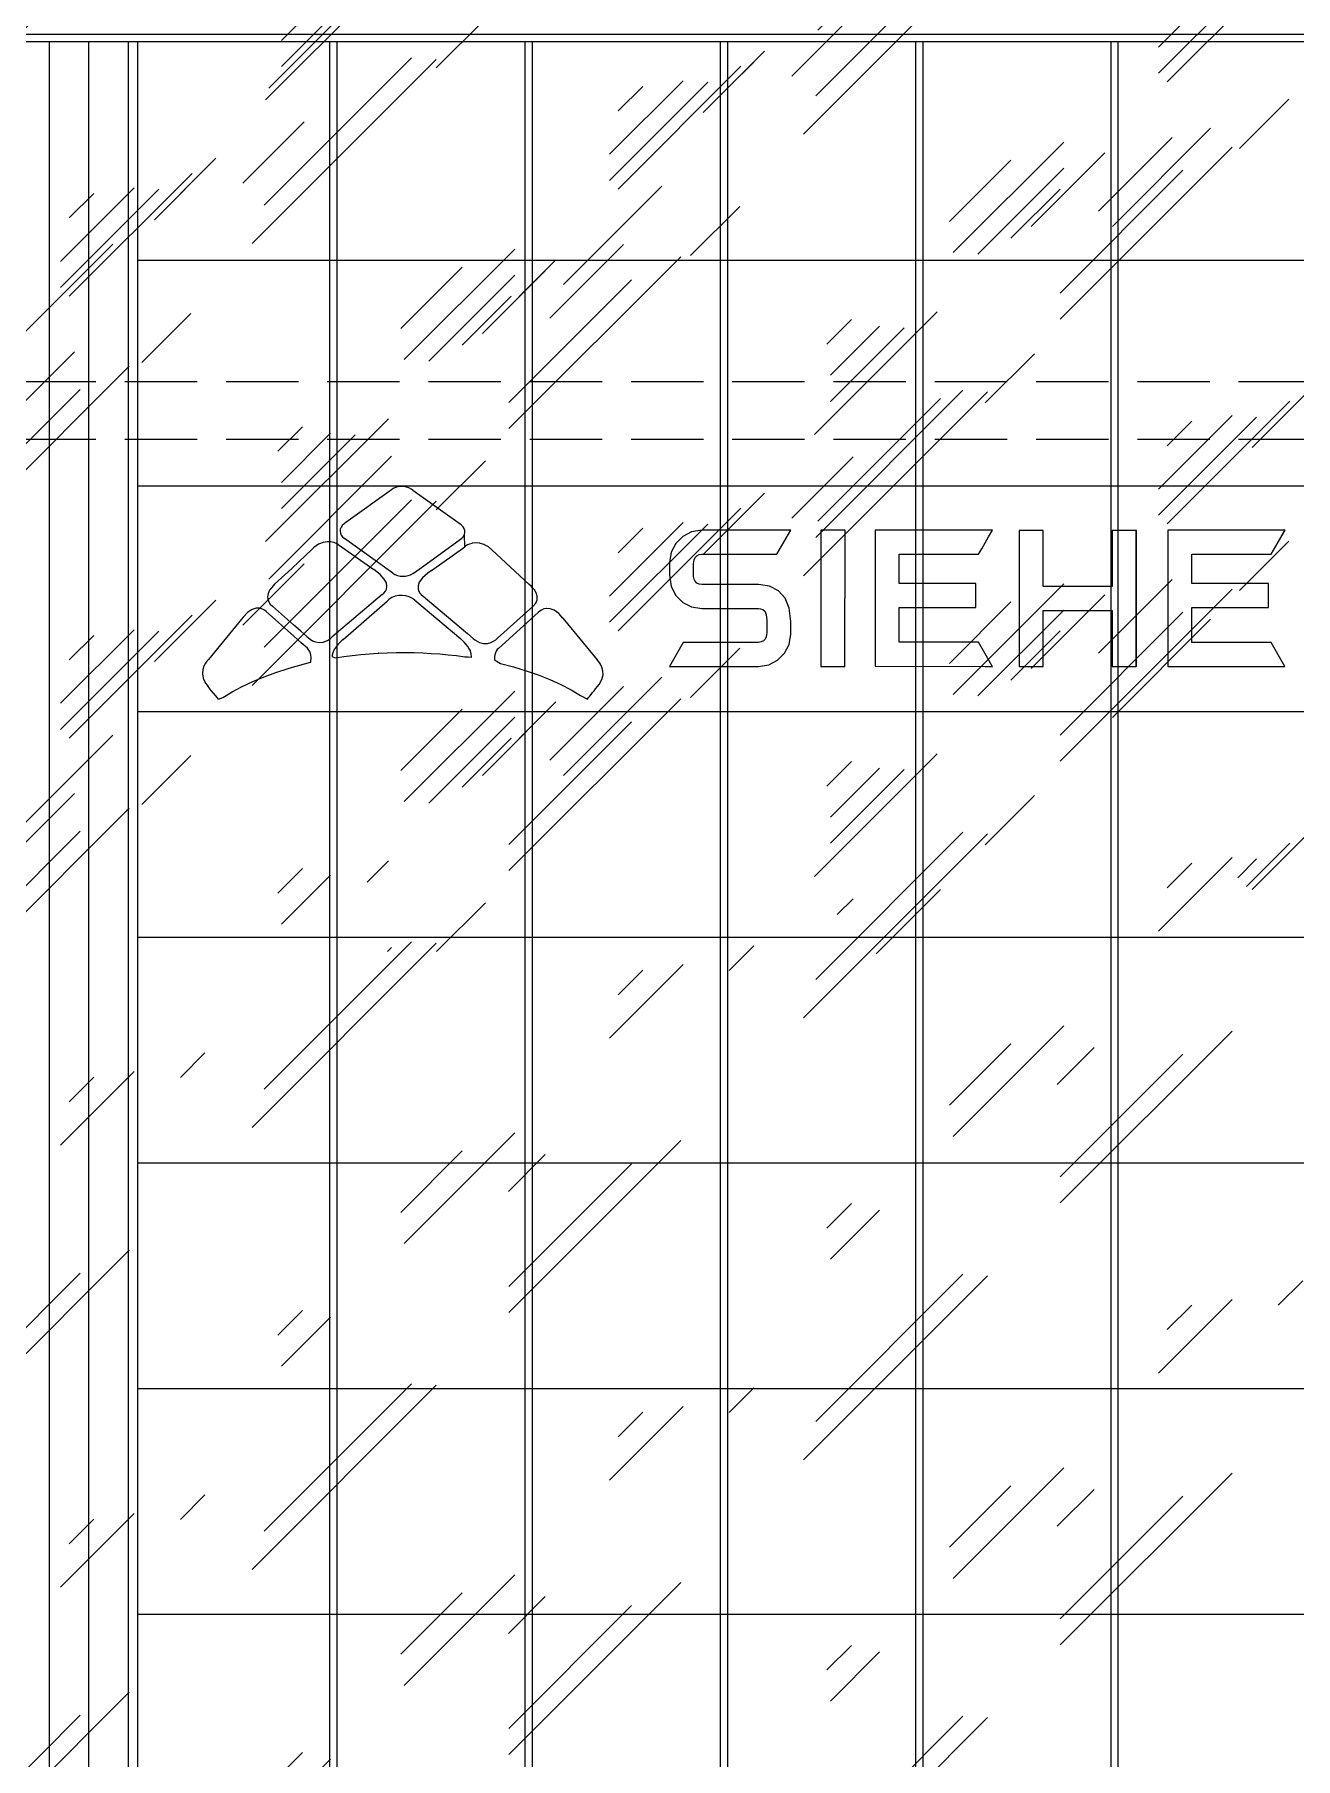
# Model space of a CAD drawing. Extents: x -4210259 to 293730, y -7499 to 868879.
# Drawn here: x -1352180 to -1343463, y 523021 to 534937 of the extents above; entities that cross this region are included whole.
import ezdxf

# ---------------------------------------------------------------- set-up
doc = ezdxf.new("R2010")
doc.units = 0
doc.header["$LTSCALE"] = 1000
doc.header["$MEASUREMENT"] = 0
doc.linetypes.add('__DASH', pattern=[0.35, 0.25, -0.1])
doc.linetypes.add('DOTE', pattern=[2.4200000000000004, 2, -0.2, 0.02, -0.2])
for name, color, linetype in [('A-AXIS-DOTE', 14, 'DOTE'), ('A-HATCH-2', 251, 'Continuous'), ('A-LIN-V', 9, 'Continuous'), ('A-WINDOW', 140, 'Continuous')]:
    doc.layers.add(name, color=color, linetype=linetype)
doc.layers.add('A-WALL-HATCH', color=8, linetype='Continuous', lineweight=13)

# ---------------------------------------------------------------- blocks, each defined once
blk = doc.blocks.new('G$C8AAC1FDD')
at = {"layer": 'A-LIN-V'}
for p, q in [((-1.637743522632327, 0.6671856842393149), (-1.952633900339258, 0.4398964213249874)), ((-1.625413612789288, 0.674944139689944), (-1.637743522632327, 0.6671856842393149)), ((-1.608640589805354, 0.6821777315721755), (-1.625413612789288, 0.674944139689944)), ((-1.590602783256315, 0.6868534557765669), (-1.608640589805354, 0.6821777315721755)), ((-1.571844950316653, 0.6889702514978042), (-1.590602783256315, 0.6868534557765669)), ((-1.57150962965428, 0.6889807180576506), (-1.571844950316653, 0.6889702514978042)), ((-1.552911848160981, 0.6885270579305667), (-1.57150962965428, 0.6889807180576506)), ((-1.552576210785482, 0.6885375343761639), (-1.552911848160981, 0.6885270579305667)), ((-1.534348233963854, 0.6855228142695351), (-1.552911848160981, 0.6885270579305667)), ((-1.534012287398738, 0.6855333003660489), (-1.534348233963854, 0.6855228142695351)), ((-1.51669886489983, 0.6799564597093957), (-1.534348233963854, 0.6855228142695351)), ((-1.516362625788489, 0.6799669549373233), (-1.51669886489983, 0.6799564597093957)), ((-1.500508498143127, 0.671826933444831), (-1.51669886489983, 0.6799564597093957)), ((-1.500171992249115, 0.6718374370000051), (-1.500508498143127, 0.671826933444831)), ((-1.489262823922694, 0.6640641805168164), (-1.500508498143127, 0.671826933444831)), ((-1.488926133829466, 0.6640746898215051), (-1.489262823922694, 0.6640641805168164)), ((-1.489262823922694, 0.6640641805168164), (-1.162409151256661, 0.4300701256513539)), ((-1.990924690230919, 0.3939560091897265), (-1.992456514973803, 0.3803743613894097)), ((-1.992456514973803, 0.3803743613894097), (-1.990426620483142, 0.3668241244907078)), ((-1.985830383497948, 0.4071774666907038), (-1.990924690230919, 0.3939560091897265)), ((-1.990426620483142, 0.3668241244907078), (-1.984835769515449, 0.3536968996945786)), ((-1.977172832017743, 0.4196471326913782), (-1.985830383497948, 0.4071774666907038)), ((-1.964951273034245, 0.4309734059908008), (-1.977172832017743, 0.4196471326913782)), ((-1.952633900339258, 0.4398964213249874), (-1.964951273034245, 0.4309734059908008)), ((-1.162067111821074, 0.4300808019281943), (-1.162409151256661, 0.4300701256513539)), ((-1.151946596143084, 0.4220701216440501), (-1.162409151256661, 0.4300701256513539)), ((-1.151604385742033, 0.4220808032573382), (-1.151946596143084, 0.4220701216440501)), ((-1.141016020132362, 0.410311666709247), (-1.151946596143084, 0.4220701216440501)), ((-1.140673632894881, 0.4103223538422345), (-1.141016020132362, 0.410311666709247)), ((-1.134728069813974, 0.3994187631766861), (-1.141016020132362, 0.410311666709247)), ((-1.133645165197059, 0.3975427980481756), (-1.134728069813974, 0.3994187631766861)), ((-1.133302661253566, 0.3975534888239753), (-1.133645165197059, 0.3975427980481756)), ((-1.129834794093853, 0.3841551168617832), (-1.133645165197059, 0.3975427980481756)), ((-1.132898554410659, 0.357089721716874), (-1.129585669579605, 0.3705402243510347)), ((-1.129492233359144, 0.3841658094102423), (-1.129834794093853, 0.3841551168617832)), ((-1.129585669579605, 0.3705402243510347), (-1.129834794093853, 0.3841551168617832)), ((-1.129243111788519, 0.3705509168076082), (-1.129585669579605, 0.3705402243510347)), ((0.4379112293097762, 0.3756989740449619), (0.3768179067025841, 0.3440621276232769)), ((0.5081878574009124, 0.387059526288049), (0.4379112293097762, 0.3756989740449619)), ((0.5085583361397283, 0.3870703222777361), (0.5081878574009124, 0.387059526288049)), ((1.122597037660682, 0.3869834900182529), (0.5085583361397283, 0.3870703222777361)), ((1.026628002274691, 0.220874936647065), (1.122597037660682, 0.3869834900182529)), ((1.12297780300635, 0.3869945857663124), (1.122597037660682, 0.3869834900182529)), ((1.331989828358061, 0.3869475347962577), (1.331873808289416, -0.554276031890093)), ((1.3323740994107, 0.3869587327028721), (1.331989828358061, 0.3869475347962577)), ((1.498053637019723, 0.3869269835529434), (1.3323740994107, 0.3869587327028721)), ((1.497937616950907, -0.5542965831334086), (1.498053637019723, 0.3869269835529434)), ((1.49844068835813, 0.3869382624788842), (1.498053637019723, 0.3869269835529434)), ((1.706502508023959, 0.3869011869419792), (1.706386554177797, -0.5537851436568686)), ((1.706893049270548, 0.3869125675661009), (1.706502508023959, 0.3869011869419792)), ((2.439076637008171, 0.3868105271570914), (1.706893049270548, 0.3869125675661009)), ((2.489098042320421, 0.3868043367530545), (2.439076637008171, 0.3868105271570914)), ((2.516834527690904, 0.3868009042215195), (2.489098042320421, 0.3868043367530545)), ((2.490430448816838, 0.3410810299816838), (2.516834527690904, 0.3868009042215195)), ((2.517238635738408, 0.3868126801909808), (2.516834527690904, 0.3868009042215195)), ((2.702220516837983, 0.3861141990321606), (2.702104535883763, -0.5547920468996441)), ((2.702627728344837, 0.3861260654384298), (2.702220516837983, 0.3861141990321606)), ((2.868301396409734, 0.3860936456762341), (2.702627728344837, 0.3861260654384298)), ((2.868253640216309, -0.001332903558968201), (2.868301396409734, 0.3860936456762341)), ((2.868710567454116, 0.3861055691846875), (2.868301396409734, 0.3860936456762341)), ((2.868662811260464, -0.001320980050512066), (2.868710567454116, 0.3861055691846875)), ((3.345859112498434, 0.3860345454731275), (3.345811357780942, -0.001380029616799394)), ((3.34626828354266, 0.3860464689815815), (3.345859112498434, 0.3860345454731275)), ((3.511942000413029, 0.3860139918686571), (3.34626828354266, 0.3860464689815815)), ((3.511826019459114, -0.5548922540631476), (3.511942000413029, 0.3860139918686571)), ((3.5123511714575, 0.386025915377112), (3.511942000413029, 0.3860139918686571)), ((3.51223519050335, -0.5548803305546937), (3.5123511714575, 0.386025915377112)), ((3.729197534693586, 0.3866508681158543), (3.729081580847659, -0.5540354624829913)), ((3.729606705737986, 0.3866627916243104), (3.729197534693586, 0.3866508681158543)), ((3.80556776725814, 0.3866414169100563), (3.729606705737986, 0.3866627916243104)), ((3.80597693830261, 0.386653340418512), (3.80556776725814, 0.3866414169100563)), ((3.895280422607708, 0.3866303145113847), (3.80597693830261, 0.386653340418512)), ((3.895689593652019, 0.3866422380198404), (3.895280422607708, 0.3866303145113847)), ((4.539532566874183, 0.3865505850225799), (3.895689593652019, 0.3866422380198404)), ((4.443641749496781, 0.2205112343550977), (4.539532566874183, 0.3865505850225799)), ((4.444044005743443, 0.2205111845738359), (4.539941737918408, 0.3865625085310347)), ((4.539941737918408, 0.3865625085310347), (4.539532566874183, 0.3865505850225799)), ((-2.186777402036824, 0.2535822929845493), (-2.278085603621648, 0.168668394866649)), ((-2.172764810606083, 0.266795158470253), (-2.186777402036824, 0.2535822929845493)), ((-2.140891180999759, 0.290051013439915), (-2.172764810606083, 0.266795158470253)), ((-2.110126727264699, 0.3028737429746302), (-2.140891180999759, 0.290051013439915)), ((-2.081476386387678, 0.3075481263881388), (-2.110126727264699, 0.3028737429746302)), ((-2.081149796380842, 0.3075583204329311), (-2.081476386387678, 0.3075481263881388)), ((-2.055945095355568, 0.3063589429941835), (-2.081149796380842, 0.3075583204329311)), ((-2.055618078570042, 0.3063691503602675), (-2.055945095355568, 0.3063589429941835)), ((-2.034537791154769, 0.3015909721065002), (-2.055945095355568, 0.3063589429941835)), ((-2.03421041849716, 0.3016011905806293), (-2.034537791154769, 0.3015909721065002)), ((-2.018259410772224, 0.2955289930388334), (-2.034537791154769, 0.3015909721065002)), ((-2.017931768778105, 0.2955392199199185), (-2.018259410772224, 0.2955289930388334)), ((-2.00492266649708, 0.2885316832111267), (-2.018259410772224, 0.2955289930388334)), ((-2.004594804898773, 0.2885419169468415), (-2.00492266649708, 0.2885316832111267)), ((-2.00492266649708, 0.2885316832111267), (-1.760010113983341, 0.1144387009651275)), ((-1.984835769515449, 0.3536968996945786), (-1.975684724827588, 0.3413842882019749)), ((-1.975684724827588, 0.3413842882019749), (-1.962974249175744, 0.330277891213858)), ((-1.627031599405207, 0.08977777158029099), (-1.962974249175744, 0.330277891213858)), ((-1.39804004384257, 0.1525706731363288), (-1.160569151456549, 0.3239776842077946)), ((-1.360721747319957, 0.1077864949910099), (-1.130769424452872, 0.2725943070183314)), ((-1.160569151456549, 0.3239776842077946), (-1.150213403135716, 0.332248290882152)), ((-1.160227136654647, 0.3239883597157283), (-1.160569151456549, 0.3239776842077946)), ((-1.150213403135716, 0.332248290882152), (-1.139774211343891, 0.3441952101602626)), ((-1.149871210654503, 0.3322589719360947), (-1.150213403135716, 0.332248290882152)), ((-1.139774211343891, 0.3441952101602626), (-1.133378721108926, 0.3561892237571698)), ((-1.139431837865537, 0.344205896863774), (-1.139774211343891, 0.3441952101602626)), ((-1.133378721108926, 0.3561892237571698), (-1.132898554410659, 0.357089721716874)), ((-1.130769424452872, 0.2725943070183314), (-1.133378721108926, 0.3561892237571698)), ((-1.13255605910625, 0.3571004122230148), (-1.132898554410659, 0.357089721716874)), ((-1.12291730112878, 0.2782219573445923), (-1.130769424452872, 0.2725943070183314)), ((-1.111777904328562, 0.2849932678862706), (-1.12291730112878, 0.2782219573445923)), ((-1.098124764221673, 0.2909504850253528), (-1.111777904328562, 0.2849932678862706)), ((-1.081472122275969, 0.2958870236382074), (-1.098124764221673, 0.2909504850253528)), ((-1.078895074212994, 0.2966509683210701), (-1.081472122275969, 0.2958870236382074)), ((-1.055084885677466, 0.299806008064027), (-1.078895074212994, 0.2966509683210701)), ((-1.054741117673743, 0.299816738295676), (-1.055084885677466, 0.299806008064027)), ((-1.027690249989796, 0.2981268945448301), (-1.054741117673743, 0.299816738295676)), ((-1.02734602427055, 0.2981376390634196), (-1.027690249989796, 0.2981268945448301)), ((-0.9977072185247735, 0.2893249180540867), (-1.027690249989796, 0.2981268945448301)), ((-0.9973624954815463, 0.2893356780959389), (-0.9977072185247735, 0.2893249180540867)), ((-0.9661318426572549, 0.2711113688824041), (-0.9977072185247735, 0.2893249180540867)), ((-0.9657866005515885, 0.271122145126057), (-0.9661318426572549, 0.2711113688824041)), ((-0.9433710796731347, 0.2513941985714121), (-0.9661318426572549, 0.2711113688824041)), ((-0.9430254668495124, 0.2514049863865031), (-0.9433710796731347, 0.2513941985714121)), ((-0.6841818895859362, 0.01223360331972767), (-0.9433710796731347, 0.2513941985714121)), ((0.3286026989377007, 0.295843541227701), (0.2969604153736469, 0.2347377690629373)), ((0.3768179067025841, 0.3440621276232769), (0.3286026989377007, 0.295843541227701)), ((2.420936795516241, 0.2207495802643189), (2.442811973959081, 0.258627455578591)), ((2.442811973959081, 0.258627455578591), (2.490430448816838, 0.3410810299816838)), ((-2.326698825032217, 0.123459552085853), (-2.445030042595079, 0.01341505687178479)), ((-2.326698825032217, 0.123459552085853), (-2.278085603621648, 0.168668394866649)), ((-1.477057580172144, 0.09553564207043497), (-1.39804004384257, 0.1525706731363288)), ((-1.397702093925027, 0.1525812217646516), (-1.39804004384257, 0.1525706731363288)), ((0.2855858653687022, 0.1644393653336844), (0.2855751657076553, 0.07763737353411937)), ((0.2969604153736469, 0.2347377690629373), (0.2855858653687022, 0.1644393653336844)), ((0.4516347199308939, 0.06754159147259786), (0.4516454195916992, 0.1543435832721602)), ((0.4516454195916992, 0.1543435832721602), (0.454534600465422, 0.1822657012498121)), ((0.4520148381402151, 0.1543543483672147), (0.4516454195916992, 0.1543435832721602)), ((0.454534600465422, 0.1822657012498121), (0.4625685409594382, 0.1977795231101749)), ((0.4549040810081522, 0.1822764681514202), (0.454534600465422, 0.1822657012498121)), ((0.4625685409594382, 0.1977795231101749), (0.4748105838815206, 0.2100219300102397)), ((0.4629381635779879, 0.1977902941519649), (0.4625685409594382, 0.1977795231101749)), ((0.4748105838815206, 0.2100219300102397), (0.490322830114394, 0.2180545719159794)), ((0.4751804174333927, 0.2100327071987604), (0.4748105838815206, 0.2100219300102397)), ((0.490322830114394, 0.2180545719159794), (0.5081673805405416, 0.2209390987933681)), ((0.4906929272964078, 0.2180653567868558), (0.490322830114394, 0.2180545719159794)), ((0.5081673805405416, 0.2209390987933681), (1.026628002274691, 0.220874936647065)), ((1.027007079833339, 0.2208859832119168), (1.026628002274691, 0.220874936647065)), ((1.872540048881859, 0.01899843170945559), (1.872564926133663, 0.2208174440800783)), ((1.872564926133663, 0.2208174440800783), (2.420936795516241, 0.2207495802643189)), ((2.421339216998376, 0.2207613070861738), (2.420936795516241, 0.2207495802643189)), ((3.89523507555117, 0.01874811288333023), (3.895259952802899, 0.2205671252539516)), ((3.895259952802899, 0.2205671252539516), (3.895669122371206, 0.2205670746171302)), ((3.895644246595563, 0.01876003639178325), (3.895669122371206, 0.2205670746171302)), ((3.895669122371206, 0.2205670746171302), (4.443641749496781, 0.2205112343550977)), ((4.443641749496781, 0.2205112343550977), (4.444044005743443, 0.2205111845738359)), ((-2.456031848277796, 0.002816485054781381), (-2.46758808213275, -0.01054073946332057)), ((-2.445030042595079, 0.01341505687178479), (-2.456031848277796, 0.002816485054781381)), ((-1.759678243457238, 0.1144490598338512), (-1.760010113983341, 0.1144387009651275)), ((-1.714661596108897, 0.08056508181069066), (-1.760010113983341, 0.1144387009651275)), ((-1.714328984137438, 0.0805754638225844), (-1.714661596108897, 0.08056508181069066)), ((-1.686714530499685, 0.04975666926943401), (-1.714661596108897, 0.08056508181069066)), ((-1.686381466785747, 0.04976706538183162), (-1.686714530499685, 0.04975666926943401)), ((-1.672701350002519, 0.02243325359669868), (-1.686714530499685, 0.04975666926943401)), ((-1.672368065981594, 0.02244365658566405), (-1.672701350002519, 0.02243325359669868)), ((-1.66915448746353, -0.0009853749521839816), (-1.672701350002519, 0.02243325359669868)), ((-1.627031599405207, 0.08977777158029099), (-1.613332882195998, 0.08151409121582187)), ((-1.613332882195998, 0.08151409121582187), (-1.59634537203214, 0.07466652780488925)), ((-1.59634537203214, 0.07466652780488925), (-1.578171244990649, 0.07038151441479545)), ((-1.578171244990649, 0.07038151441479545), (-1.559355213315023, 0.06865799032770692)), ((-1.559020007698763, 0.06866845329655025), (-1.559355213315023, 0.06865799032770692)), ((-1.559020007698763, 0.06866845329655025), (-1.540441989248414, 0.06949489482580606)), ((-1.540441989248414, 0.06949489482580606), (-1.521976285034192, 0.0728911671912682)), ((-1.540106466582976, 0.06950536769089144), (-1.540441989248414, 0.06949489482580606)), ((-1.521976285034192, 0.0728911671912682), (-1.50450281291576, 0.07884574670627043)), ((-1.521640451473765, 0.07290164976050129), (-1.521976285034192, 0.0728911671912682)), ((-1.50450281291576, 0.07884574670627043), (-1.488566285136216, 0.0873575726529916)), ((-1.504166683733771, 0.07885623850291257), (-1.50450281291576, 0.07884574670627043)), ((-1.488566285136216, 0.0873575726529916), (-1.477057580172144, 0.09553564207043497)), ((-1.488229884725342, 0.08736807291566162), (-1.488566285136216, 0.0873575726529916)), ((-1.476720982829463, 0.09554614848004839), (-1.477057580172144, 0.09553564207043497)), ((-1.444739819467635, 0.02783769987742879), (-1.453573449727735, 0.002163341139696406)), ((-1.453573449727735, 0.002163341139696406), (-1.453497989266303, -0.01938486187867472)), ((-1.423527978836205, 0.05723196575743916), (-1.444739819467635, 0.02783769987742879)), ((-1.386468808183515, 0.08993989020263715), (-1.423527978836205, 0.05723196575743916)), ((-1.360721747319957, 0.1077864949910099), (-1.386468808183515, 0.08993989020263715)), ((-0.6838320628394925, 0.0122445226664567), (-0.6841818895859362, 0.01223360331972767)), ((-0.6717143237980778, 0.0007220693086020802), (-0.6841818895859362, 0.01223360331972767)), ((-0.6713642943564864, 0.0007329949821697213), (-0.6717143237980778, 0.0007220693086020802)), ((-0.6613626216157442, -0.01025646731760421), (-0.6717143237980778, 0.0007220693086020802)), ((0.2855751657076553, 0.07763737353411937), (0.2969311426458177, -0.002739950203162422)), ((0.4520040959509686, 0.06755235532834858), (0.4516347199308939, 0.06754159147259786)), ((0.4545182588503849, 0.04969283362114041), (0.4516347199308939, 0.06754159147259786)), ((0.4548876744395187, 0.04970359862996077), (0.4545182588503849, 0.04969283362114041)), ((0.4625483744542009, 0.03417687915004164), (0.4545182588503849, 0.04969283362114041)), ((0.4629179169161972, 0.03418764785601924), (0.4625483744542009, 0.03417687915004164)), ((0.4747873989319373, 0.02193187639866645), (0.4625483744542009, 0.03417687915004164)), ((0.4751571403297419, 0.02194265090176062), (0.4747873989319373, 0.02193187639866645)), ((0.4902976644731893, 0.01389597370638507), (0.4747873989319373, 0.02193187639866645)), ((0.4906676616283931, 0.01390675566241706), (0.4902976644731893, 0.01389597370638507)), ((0.5081415032673391, 0.01100731941256639), (0.4902976644731893, 0.01389597370638507)), ((0.5085117977608036, 0.01101811003322384), (0.5081415032673391, 0.01100731941256639)), ((0.9004280188107572, 0.01100396003813175), (0.5085117977608036, 0.01101811003322384)), ((0.9008048810948139, 0.01101494204844711), (0.9004280188107572, 0.01100396003813175)), ((0.9754975184803101, -0.0002295679592978495), (0.9004280188107572, 0.01100396003813175)), ((1.872933190491224, 0.01900988810982573), (1.872540048881859, 0.01899843170945559)), ((2.402260442324717, 0.01893287610897465), (1.872933190491224, 0.01900988810982573)), ((2.402239972272426, -0.1471323215074385), (2.402260442324717, 0.01893287610897465)), ((2.402662452658035, 0.01894459094969436), (2.402260442324717, 0.01893287610897465)), ((3.895644246595563, 0.01876003639178325), (3.89523507555117, 0.01874811288333023)), ((4.424957477336569, 0.0186825570343081), (3.895644246595563, 0.01876003639178325)), ((4.424937008760278, -0.1473706664368311), (4.424957477336569, 0.0186825570343081)), ((4.42536664838104, 0.01869448054276424), (4.424957477336569, 0.0186825570343081)), ((4.425346178328589, -0.1473707170736516), (4.42536664838104, 0.01869448054276424)), ((-2.489611312555631, -0.04964188498036304), (-2.494073652525721, -0.07323977930160996)), ((-2.494073652525721, -0.07323977930160996), (-2.4901667046028, -0.09810520354619978)), ((-2.4901667046028, -0.09810520354619978), (-2.474888140488062, -0.1231651443752915)), ((-2.479782012991777, -0.02838453392131779), (-2.489611312555631, -0.04964188498036304)), ((-2.46758808213275, -0.01054073946332057), (-2.479782012991777, -0.02838453392131779)), ((-1.702330087076312, -0.05748895706420942), (-2.049057711231811, -0.3530553387833679)), ((-1.971798415797402, -0.3680613513062303), (-1.667227267755628, -0.1026094661217263)), ((-1.702330087076312, -0.05748895706420942), (-1.69027887382169, -0.04721621280241362)), ((-1.701997340808809, -0.0574785708604546), (-1.702330087076312, -0.05748895706420942)), ((-1.69027887382169, -0.04721621280241362), (-1.679589447646613, -0.03442910965703216)), ((-1.689945920446348, -0.04720582013408059), (-1.69027887382169, -0.04721621280241362)), ((-1.679589447646613, -0.03442910965703216), (-1.672606375729309, -0.02007942612187286)), ((-1.679256308645996, -0.03441871119467077), (-1.679589447646613, -0.03442910965703216)), ((-1.672606375729309, -0.02007942612187286), (-1.66915448746353, -0.0009853749521839816)), ((-1.672273112332334, -0.02006902377665387), (-1.672606375729309, -0.02007942612187286)), ((-1.668821156303842, -0.0009749704918542434), (-1.66915448746353, -0.0009853749521839816)), ((-1.654921913158674, -0.09211586606131927), (-1.667227267755628, -0.1026094661217263)), ((-1.634110697116853, -0.07880427047132699), (-1.654921913158674, -0.09211586606131927)), ((-1.6113155731408, -0.06954349863559184), (-1.634110697116853, -0.07880427047132699)), ((-1.587243124468074, -0.06433364317532497), (-1.6113155731408, -0.06954349863559184)), ((-1.562599934335921, -0.0631747967117482), (-1.587243124468074, -0.06433364317532497)), ((-1.562264851922741, -0.06316433758851492), (-1.562599934335921, -0.0631747967117482)), ((-1.538092585981722, -0.06606705186607353), (-1.562599934335921, -0.0631747967117482)), ((-1.537757094820996, -0.06605657998436332), (-1.538092585981722, -0.06606705186607353)), ((-1.514427662642859, -0.07301050125953257), (-1.538092585981722, -0.06606705186607353)), ((-1.514091778953699, -0.0730000171256), (-1.514427662642859, -0.07301050125953257)), ((-1.492311747556734, -0.084005237513332), (-1.514427662642859, -0.07301050125953257)), ((-1.49197549938674, -0.08399474200264923), (-1.492311747556734, -0.084005237513332)), ((-1.474834896696493, -0.09689801803126663), (-1.492311747556734, -0.084005237513332)), ((-1.474498362696622, -0.09688751359880587), (-1.474834896696493, -0.09689801803126663)), ((-1.474834896696493, -0.09689801803126663), (-1.15860940559795, -0.3642051903862038)), ((-1.453497989266303, -0.01938486187867472), (-1.447982557732999, -0.03640066060058711)), ((-1.447982557732999, -0.03640066060058711), (-1.440496274778027, -0.04847780644895661)), ((-1.440496274778027, -0.04847780644895661), (-1.431284204961095, -0.05803158171151956)), ((-1.431284204961095, -0.05803158171151956), (-1.112021213118929, -0.3280484607668095)), ((-0.6610124246206865, -0.01024553641409387), (-0.6613626216157442, -0.01025646731760421)), ((-0.6490196165598974, -0.02619075083683864), (-0.6613626216157442, -0.01025646731760421)), ((-0.6595263373265041, -0.1404697509501753), (-0.6398633746702131, -0.1182591044985877)), ((-0.6486692212659619, -0.02617981374370881), (-0.6490196165598974, -0.02619075083683864)), ((-0.637691748984011, -0.0460194687818225), (-0.6490196165598974, -0.02619075083683864)), ((-0.6398633746702131, -0.1182591044985877), (-0.630107187685546, -0.09311495807996639)), ((-0.6395128742064031, -0.1182481641227273), (-0.6398633746702131, -0.1182591044985877)), ((-0.6373411744198663, -0.04600852609302475), (-0.637691748984011, -0.0460194687818225)), ((-0.6303854592414524, -0.06868130868529132), (-0.637691748984011, -0.0460194687818225)), ((-0.6300347742095695, -0.0686703625484002), (-0.6303854592414524, -0.06868130868529132)), ((-0.630107187685546, -0.09311495807996639), (-0.6303854592414524, -0.06868130868529132)), ((-0.6297565107626113, -0.09310401219618125), (-0.630107187685546, -0.09311495807996639)), ((0.2969311426458177, -0.002739950203162422), (0.328558360777123, -0.06385389772928862)), ((0.328558360777123, -0.06385389772928862), (0.3767616797272098, -0.1120844244427857)), ((0.3767616797272098, -0.1120844244427857), (0.437847201045912, -0.1437362545511562)), ((0.975875632122424, -0.0002185494835997837), (0.9754975184803101, -0.0002295679592978495)), ((1.037183126898682, -0.03251354315021526), (0.9754975184803101, -0.0002295679592978495)), ((1.037562257550832, -0.03250249503817937), (1.037183126898682, -0.03251354315021526)), ((1.083588712882474, -0.08375317286429107), (1.037183126898682, -0.03251354315021526)), ((1.083968595473777, -0.08374210284026917), (1.083588712882474, -0.08375317286429107)), ((1.112818145249861, -0.1518536644311963), (1.083588712882474, -0.08375317286429107)), ((2.868662811260464, -0.001320980050512066), (2.868253640216309, -0.001332903558968201)), ((3.345811357780942, -0.001380029616799394), (2.868662811260464, -0.001320980050512066)), ((-2.67406599038776, -0.2288680112780943), (-2.903107947592915, -0.5070316178233325)), ((-2.661925109524176, -0.2138306766091267), (-2.67406599038776, -0.2288680112780943)), ((-2.629434645281826, -0.1802167832972659), (-2.661925109524176, -0.2138306766091267)), ((-2.599402557253377, -0.1607686816897678), (-2.629434645281826, -0.1802167832972659)), ((-2.572406351300799, -0.1525015959864655), (-2.599402557253377, -0.1607686816897678)), ((-2.572088219966929, -0.1524916659671769), (-2.572406351300799, -0.1525015959864655)), ((-2.549023533285791, -0.1524307503871816), (-2.572088219966929, -0.1524916659671769)), ((-2.548705010480859, -0.1524208081486789), (-2.549023533285791, -0.1524307503871816)), ((-2.529831609070321, -0.1575713690917437), (-2.549023533285791, -0.1524307503871816)), ((-2.529512767673964, -0.1575614169088624), (-2.529831609070321, -0.1575713690917437)), ((-2.515408084516011, -0.164938676299978), (-2.529831609070321, -0.1575713690917437)), ((-2.515089005516003, -0.1649287167006337), (-2.515408084516011, -0.164938676299978)), ((-2.503176257838298, -0.174414253026776), (-2.515408084516011, -0.164938676299978)), ((-2.502856979025694, -0.1744042871905664), (-2.503176257838298, -0.174414253026776)), ((-2.312084578864507, -0.3447419798313822), (-2.503176257838298, -0.174414253026776)), ((-2.474888140488062, -0.1231651443752915), (-2.460367563247857, -0.1370047831840866)), ((-2.31453439897092, -0.2662562670834125), (-2.460367563247857, -0.1370047831840866)), ((-0.6595263373265041, -0.1404697509501753), (-0.9038433118525759, -0.3587112731292139)), ((-0.8984031736904896, -0.4294892764103322), (-0.6226785082541753, -0.1817908283275456)), ((-0.6591761776310889, -0.1404588212109177), (-0.6595263373265041, -0.1404697509501753)), ((-0.6113508746342333, -0.1717189053183032), (-0.6226785082541753, -0.1817908283275456)), ((-0.6007144599027541, -0.1645471676397383), (-0.6113508746342333, -0.1717189053183032)), ((-0.5848967685721362, -0.1574499973369905), (-0.6007144599027541, -0.1645471676397383)), ((-0.5644637752136674, -0.1534143745905867), (-0.5848967685721362, -0.1574499973369905)), ((-0.564112030911744, -0.1534033953900789), (-0.5644637752136674, -0.1534143745905867)), ((-0.5399814543984789, -0.1554272795810556), (-0.564112030911744, -0.1534033953900789)), ((-0.5396293013084303, -0.1554162876208052), (-0.5399814543984789, -0.1554272795810556)), ((-0.5120157806974817, -0.1664756924889348), (-0.5399814543984789, -0.1554272795810556)), ((-0.5116631652283274, -0.166464686096174), (-0.5120157806974817, -0.1664756924889348)), ((-0.4811327286820344, -0.1895465934947476), (-0.5120157806974817, -0.1664756924889348)), ((-0.4807796082782474, -0.1895355713411648), (-0.4811327286820344, -0.1895465934947476)), ((-0.452551053491085, -0.2214168247329065), (-0.4811327286820344, -0.1895465934947476)), ((-0.4521974712760155, -0.2214057881645424), (-0.452551053491085, -0.2214168247329065)), ((-0.452551053491085, -0.2214168247329065), (-0.2144159807155432, -0.5083363963719831)), ((0.437847201045912, -0.1437362545511562), (0.508121026283419, -0.1551141122619084)), ((0.508121026283419, -0.1551141122619084), (0.9004075419506137, -0.1551164674564403)), ((0.9004075419506137, -0.1551164674564403), (0.9149262286456974, -0.155754873928609)), ((0.9149262286456974, -0.155754873928609), (0.9300212565164827, -0.1602130099897656)), ((0.9300212565164827, -0.1602130099897656), (0.9435073352600796, -0.172310263462923)), ((0.9435073352600796, -0.172310263462923), (0.9531991745742943, -0.1958660221710891)), ((0.9531991745742943, -0.1958660221710891), (0.9569114841564215, -0.2346996739372731)), ((0.9569114841564215, -0.2346996739372731), (0.956900785161082, -0.3214962672673534)), ((1.113198483985073, -0.1518425811148481), (1.112818145249861, -0.1518536644311963)), ((1.12297405097064, -0.2447948297635496), (1.112818145249861, -0.1518536644311963)), ((1.872489912392311, -0.3877384912856496), (1.872519578829568, -0.1470667659069584)), ((1.872519578829568, -0.1470667659069584), (2.402239972272426, -0.1471323215074385)), ((2.402641901242887, -0.1471206090376906), (2.402239972272426, -0.1471323215074385)), ((2.868185415455741, -0.5548126002555729), (2.868233170163933, -0.1673981011754972)), ((2.868233170163933, -0.1673981011754972), (2.868642339732105, -0.1673981518123173)), ((2.868594586499896, -0.5548006767471172), (2.868642339732105, -0.1673981518123173)), ((2.868642339732105, -0.1673981518123173), (3.345790886252654, -0.167457201378602)), ((3.345790886252654, -0.167457201378602), (3.345743131544449, -0.554871700458679)), ((3.895184939061465, -0.3879888101117759), (3.895214605498875, -0.1473170847330847)), ((3.895214605498875, -0.1473170847330847), (3.895623775067037, -0.1473171353699061)), ((3.895594110105538, -0.3879768866033193), (3.895623775067037, -0.1473171353699061)), ((3.895623775067037, -0.1473171353699061), (4.424937008760278, -0.1473706664368311)), ((4.424937008760278, -0.1473706664368311), (4.425346178328589, -0.1473707170736516)), ((-2.263086774910072, -0.3118541376770443), (-2.31453439897092, -0.2662562670834125)), ((-2.312084578864507, -0.3447419798313822), (-2.260628623929058, -0.3906067494632568)), ((-2.221655859826143, -0.3485742299856822), (-2.263086774910072, -0.3118541376770443)), ((-2.221655859826143, -0.3485742299856822), (-2.211619579501182, -0.3577826046099526)), ((-2.057914523989595, -0.3605761168025472), (-2.049057711231811, -0.3530553387833679)), ((-2.048730923708902, -0.3530451385733935), (-2.049057711231811, -0.3530553387833679)), ((-1.072325861946076, -0.3616208408655597), (-1.112021213118929, -0.3280484607668095)), ((0.9540117968030728, -0.3494206988987214), (0.9459782416909945, -0.3649363042297926)), ((0.956900785161082, -0.3214962672673534), (0.9540117968030728, -0.3494206988987214)), ((1.111588777607437, -0.4018919556806768), (1.122963351974875, -0.3315914230936405)), ((1.122963351974875, -0.3315914230936405), (1.12297405097064, -0.2447948297635496)), ((1.123343772873866, -0.3315803373829911), (1.122963351974875, -0.3315914230936405)), ((1.123354514394833, -0.2447837428136768), (1.12297405097064, -0.2447948297635496)), ((-2.218264341798601, -0.4283677441425864), (-2.260628623929058, -0.3906067494632568)), ((-2.217940426188143, -0.4283576335752928), (-2.218264341798601, -0.4283677441425864)), ((-2.209833580274797, -0.4390403759079318), (-2.218264341798601, -0.4283677441425864)), ((-2.211619579501182, -0.3577826046099526), (-2.199767016222644, -0.3669281087776843)), ((-2.209509529108026, -0.4390302611094397), (-2.209833580274797, -0.4390403759079318)), ((-2.202589286389284, -0.4516094002450499), (-2.209833580274797, -0.4390403759079318)), ((-2.202265120518824, -0.4515992818662466), (-2.202589286389284, -0.4516094002450499)), ((-2.197547676132871, -0.4644089714106379), (-2.202589286389284, -0.4516094002450499)), ((-2.199767016222644, -0.3669281087776843), (-2.182857662704734, -0.3770254057445985)), ((-2.197223432552775, -0.4643988506062362), (-2.197547676132871, -0.4644089714106379)), ((-2.194434384752903, -0.4772421532304678), (-2.197547676132871, -0.4644089714106379)), ((-2.182857662704734, -0.3770254057445985), (-2.161607550294569, -0.3854885941027453)), ((-2.161607550294569, -0.3854885941027453), (-2.136732710339459, -0.3897317724441782)), ((-2.136407409681688, -0.3897216186445904), (-2.136732710339459, -0.3897317724441782)), ((-2.136407409681688, -0.3897216186445904), (-2.108949174186698, -0.3871690393609581)), ((-2.108949174186698, -0.3871690393609581), (-2.078972973183504, -0.3752144934451307)), ((-2.108623407086583, -0.3871588710020371), (-2.108949174186698, -0.3871690393609581)), ((-2.078972973183504, -0.3752144934451307), (-2.057914523989595, -0.3605761168025472)), ((-2.078646698028017, -0.3752043092279775), (-2.078972973183504, -0.3752144934451307)), ((-2.057587888661665, -0.360565921343122), (-2.057914523989595, -0.3605761168025472)), ((-2.043521693064939, -0.4609131699638249), (-2.048977774792327, -0.4848117247362698)), ((-2.033379917179552, -0.4385573814287813), (-2.043521693064939, -0.4609131699638249)), ((-2.020353629257244, -0.4183506083922097), (-2.033379917179552, -0.4385573814287813)), ((-2.006244011419774, -0.4008991001152031), (-2.020353629257244, -0.4183506083922097)), ((-1.992852245788143, -0.3868091058588305), (-2.006244011419774, -0.4008991001152031)), ((-1.981979514483854, -0.3766868748841823), (-1.992852245788143, -0.3868091058588305)), ((-1.971798415797402, -0.3680613513062303), (-1.981979514483854, -0.3766868748841823)), ((-1.908224257504131, -0.4788497904420881), (-1.849143648519757, -0.4724983225248076)), ((-1.848813576798804, -0.4724880198032366), (-1.849143648519757, -0.4724983225248076)), ((-1.848813576798804, -0.4724880198032366), (-1.788949312797222, -0.467281767999947)), ((-1.78861823068268, -0.4672714337403727), (-1.788949312797222, -0.467281767999947)), ((-1.78861823068268, -0.4672714337403727), (-1.728014042577016, -0.4632348552659602)), ((-1.72768193827676, -0.4632244891003037), (-1.728014042577016, -0.4632348552659602)), ((-1.72768193827676, -0.4632244891003037), (-1.666381556235052, -0.4603820411464179)), ((-1.666381556235052, -0.4603820411464179), (-1.604095572147635, -0.458747782464882)), ((-1.604095572147635, -0.458747782464882), (-1.541801276818532, -0.4583542728094754)), ((-1.541801276818532, -0.4583542728094754), (-1.481159946583411, -0.4591572534848956)), ((-1.481159946583411, -0.4591572534848956), (-1.421106609217418, -0.4611156436692765)), ((-1.421106609217418, -0.4611156436692765), (-1.361681780398214, -0.4642080854373374)), ((-1.361681780398214, -0.4642080854373374), (-1.302925975802673, -0.4684132208637832)), ((-1.302925975802673, -0.4684132208637832), (-1.244879711108645, -0.4737096920233368)), ((-1.244879711108645, -0.4737096920233368), (-1.187583501993075, -0.4800761409907031)), ((-1.158267717580785, -0.3641945250783936), (-1.15860940559795, -0.3642051903862038)), ((-1.146454886302998, -0.3746054626118012), (-1.15860940559795, -0.3642051903862038)), ((-1.146113000250821, -0.3745947911226031), (-1.146454886302998, -0.3746054626118012)), ((-1.13404972545078, -0.3866790817236208), (-1.146454886302998, -0.3746054626118012)), ((-1.133707638041813, -0.3866684039493569), (-1.13404972545078, -0.3866790817236208)), ((-1.119904175587365, -0.402511270683525), (-1.13404972545078, -0.3866790817236208)), ((-1.119561859651213, -0.4025005857761075), (-1.119904175587365, -0.402511270683525)), ((-1.10924703143602, -0.4169258547047905), (-1.119904175587365, -0.402511270683525)), ((-1.105876895557159, -0.421484215378066), (-1.10924703143602, -0.4169258547047905)), ((-1.10553435472648, -0.4214735234508824), (-1.105876895557159, -0.421484215378066)), ((-1.093826544204006, -0.4429801016937924), (-1.105876895557159, -0.421484215378066)), ((-1.093483812879668, -0.442969403820622), (-1.093826544204006, -0.4429801016937924)), ((-1.085611780372368, -0.466381115517259), (-1.093826544204006, -0.4429801016937924)), ((-1.085268923758434, -0.4663704137333502), (-1.085611780372368, -0.466381115517259)), ((-1.083091262905995, -0.49106944273501), (-1.085611780372368, -0.466381115517259)), ((-1.072325861946076, -0.3616208408655597), (-1.060647384654636, -0.37128211695219)), ((-1.060647384654636, -0.37128211695219), (-1.060517688796409, -0.37138941069112)), ((-1.060517688796409, -0.37138941069112), (-1.029562408142219, -0.3895594262121032)), ((-1.029562408142219, -0.3895594262121032), (-1.000444075492112, -0.3969077191581487)), ((-1.000099756836981, -0.3968969717386939), (-1.000444075492112, -0.3969077191581487)), ((-1.000099756836981, -0.3968969717386939), (-0.973868643063696, -0.396023039000128)), ((-0.973868643063696, -0.396023039000128), (-0.9505420630740247, -0.3894941352089019)), ((-0.9735238790670522, -0.3960122776799713), (-0.973868643063696, -0.396023039000128)), ((-0.9505420630740247, -0.3894941352089019), (-0.9311702877407839, -0.3799097572553327)), ((-0.9501969051732857, -0.3894833615935847), (-0.9505420630740247, -0.3894941352089019)), ((-0.9311702877407839, -0.3799097572553327), (-0.9164592692811198, -0.3698586546102876)), ((-0.9308248005437108, -0.3798989733614979), (-0.9311702877407839, -0.3799097572553327)), ((-0.9226715176673039, -0.4735039191144166), (-0.9248206914124424, -0.4854351265153847)), ((-0.9189597569331411, -0.4615152805465792), (-0.9226715176673039, -0.4735039191144166)), ((-0.9134627207909674, -0.4496282421257876), (-0.9189597569331411, -0.4615152805465792)), ((-0.9164592692811198, -0.3698586546102876), (-0.9038433118525759, -0.3587112731292139)), ((-0.9161135305661858, -0.3698478628656749), (-0.9164592692811198, -0.3698586546102876)), ((-0.9059577208214336, -0.4380018351659514), (-0.9134627207909674, -0.4496282421257876)), ((-0.8984031736904896, -0.4294892764103322), (-0.9059577208214336, -0.4380018351659514)), ((-0.9034973561186206, -0.3587004746106617), (-0.9038433118525759, -0.3587112731292139)), ((0.3799701096774868, -0.3880327780255186), (0.2840251786088146, -0.5541071922726948)), ((0.3803380635977618, -0.3880220556106706), (0.3799701096774868, -0.3880327780255186)), ((0.9003788235467169, -0.3880971812581571), (0.3803380635977618, -0.3880220556106706)), ((0.918224145182478, -0.3852126062755947), (0.9003788235467169, -0.3880971812581571)), ((0.9337364878572743, -0.3771796269774459), (0.918224145182478, -0.3852126062755947)), ((0.9459782416909945, -0.3649363042297926), (0.9337364878572743, -0.3771796269774459)), ((1.031730658824117, -0.511223222919055), (1.079946324931669, -0.4630010617008162)), ((1.079946324931669, -0.4630010617008162), (1.111588777607437, -0.4018919556806768)), ((1.0803259615125, -0.4629899988456989), (1.079946324931669, -0.4630010617008162)), ((1.1119689737708, -0.4018808765189625), (1.111588777607437, -0.4018919556806768)), ((1.872882854722334, -0.3877270406924049), (1.872489912392311, -0.3877384912856496)), ((2.42075232711332, -0.3878063415558342), (1.872882854722334, -0.3877270406924049)), ((2.421154448603033, -0.3877946234759464), (2.42075232711332, -0.3878063415558342)), ((2.463824139621806, -0.4624330459378223), (2.42075232711332, -0.3878063415558342)), ((2.516505199753794, -0.5537088402923005), (2.463824139621806, -0.4624330459378223)), ((3.895594110105538, -0.3879768866033193), (3.895184939061465, -0.3879888101117759)), ((4.443447353782791, -0.38805666038196), (3.895594110105538, -0.3879768866033193)), ((4.443856524827172, -0.388044736873506), (4.443447353782791, -0.38805666038196)), ((4.539297234174725, -0.5541237566570674), (4.443447353782791, -0.38805666038196)), ((4.539713316897718, -0.5541238081494262), (4.443856524827172, -0.388044736873506)), ((-2.941369050911632, -0.5766262718705457), (-2.944037601847079, -0.6046771805987587)), ((-2.933471433417125, -0.5523666382729902), (-2.941369050911632, -0.5766262718705457)), ((-2.923079588707843, -0.5326549430723366), (-2.933471433417125, -0.5523666382729902)), ((-2.912928356128283, -0.518247849534851), (-2.923079588707843, -0.5326549430723366)), ((-2.903107947592915, -0.5070316178233325), (-2.912928356128283, -0.518247849534851)), ((-2.517890671784663, -0.6256071900431577), (-2.436202071972744, -0.5956550223915906)), ((-2.436202071972744, -0.5956550223915906), (-2.350802973663249, -0.5683334296092335)), ((-2.435881892104035, -0.5956450284301882), (-2.436202071972744, -0.5956550223915906)), ((-2.350802973663249, -0.5683334296092335), (-2.305496498370871, -0.5558065358898387)), ((-2.350481349916862, -0.5683233905792333), (-2.350802973663249, -0.5683334296092335)), ((-2.305496498370871, -0.5558065358898387), (-2.261918956844639, -0.5437576791264584)), ((-2.261918956844639, -0.5437576791264584), (-2.255901580262837, -0.5420486412014842)), ((-2.26159583232284, -0.5437475932518767), (-2.261918956844639, -0.5437576791264584)), ((-2.255901580262837, -0.5420486412014842), (-2.195777112939233, -0.5249722635678049)), ((-2.195777112939233, -0.5249722635678049), (-2.193920776342232, -0.513974000873211)), ((-2.195452871365255, -0.5249621428260189), (-2.195777112939233, -0.5249722635678049)), ((-2.194110095761069, -0.4772320310086071), (-2.194434384752903, -0.4772421532304678)), ((-2.192975047496191, -0.4899120095303244), (-2.194434384752903, -0.4772421532304678)), ((-2.193920776342232, -0.513974000873211), (-2.192895299610221, -0.5022216041359799)), ((-2.193596497945883, -0.513963878982068), (-2.193920776342232, -0.513974000873211)), ((-2.1926507406951, -0.4899018867525688), (-2.192975047496191, -0.4899120095303244)), ((-2.192895299610221, -0.5022216041359799), (-2.192975047496191, -0.4899120095303244)), ((-2.192570997906188, -0.502211481517322), (-2.192895299610221, -0.5022216041359799)), ((-2.048977774792327, -0.4848117247362698), (-2.024843864940522, -0.4949212686089677)), ((-2.024516746200121, -0.4949110580605085), (-2.024843864940522, -0.4949212686089677)), ((-2.024516746200121, -0.4949110580605085), (-1.967134642967501, -0.4863425296528847)), ((-1.966806553678161, -0.4863322888101154), (-1.967134642967501, -0.4863425296528847)), ((-1.966806553678161, -0.4863322888101154), (-1.908553331368509, -0.4788600620169774)), ((-1.908224257504131, -0.4788497904420881), (-1.908553331368509, -0.4788600620169774)), ((-1.187583501993075, -0.4800761409907031), (-1.131077864133552, -0.4874912098405959)), ((-1.131077864133552, -0.4874912098405959), (-1.106988365416377, -0.4892874995238561)), ((-1.106988365416377, -0.4892874995238561), (-1.083091262905995, -0.49106944273501)), ((-1.082748376998232, -0.4910587400367374), (-1.083091262905995, -0.49106944273501)), ((-0.9248206914124424, -0.4854351265153847), (-0.9256299665877137, -0.4971498714355711)), ((-0.9256299665877137, -0.4971498714355711), (-0.9253220316124384, -0.5084891225610733)), ((-0.9253220316124384, -0.5084891225610733), (-0.8832778032245514, -0.5343720322904355)), ((-0.8832778032245514, -0.5343720322904355), (-0.7926566736390228, -0.5579421978468453)), ((-0.7926566736390228, -0.5579421978468453), (-0.7054933208325807, -0.5843456517147958)), ((-0.7054933208325807, -0.5843456517147958), (-0.6220193673263239, -0.613465695660671)), ((-0.2140585619838191, -0.5083252400521774), (-0.2144159807155432, -0.5083363963719831)), ((-0.2026817936064731, -0.5219987045900716), (-0.2144159807155432, -0.5083363963719831)), ((-0.2023241855804088, -0.5219875423617149), (-0.2026817936064731, -0.5219987045900716)), ((-0.1921206923566245, -0.5379575633942606), (-0.2026817936064731, -0.5219987045900716)), ((-0.1917629158740439, -0.537946395907773), (-0.1921206923566245, -0.5379575633942606)), ((-0.1820805927646774, -0.5590068684677361), (-0.1921206923566245, -0.5379575633942606)), ((-0.1817226592070043, -0.5589956960783757), (-0.1820805927646774, -0.5590068684677361)), ((-0.1752992499214656, -0.584400602164874), (-0.1820805927646774, -0.5590068684677361)), ((-0.1749412161114279, -0.5843894266462728), (-0.1752992499214656, -0.584400602164874)), ((-0.1745144189183847, -0.6133927468400708), (-0.1752992499214656, -0.584400602164874)), ((0.2840251786088146, -0.5541071922726948), (0.9003583458202655, -0.554224638009873)), ((0.9003583458202655, -0.554224638009873), (0.9706364441613573, -0.5428629211004035)), ((0.9007349311727353, -0.5542136640695219), (0.9003583458202655, -0.554224638009873)), ((0.9706364441613573, -0.5428629211004035), (1.031730658824117, -0.511223222919055)), ((0.9710142116763905, -0.5428519127110714), (0.9706364441613573, -0.5428629211004035)), ((1.032109464635397, -0.5112121842730968), (1.031730658824117, -0.511223222919055)), ((1.331873808289416, -0.554276031890093), (1.497937616950907, -0.5542965831334086)), ((1.49832420714047, -0.5542853176456437), (1.497937616950907, -0.5542965831334086)), ((1.706386554177797, -0.5537851436568686), (2.466488939522421, -0.5538792102038879)), ((2.466488939522421, -0.5538792102038879), (2.516510344834671, -0.5538854006079252)), ((2.516607110841406, -0.5538854125832122), (2.516505199753794, -0.5537088402923005)), ((2.516510344834671, -0.5538854006079252), (2.516607110841406, -0.5538854125832122)), ((2.51701075613714, -0.5538736500986392), (2.516607110841406, -0.5538854125832122)), ((2.702104535883763, -0.5547920468996441), (2.868185415455741, -0.5548126002555729)), ((2.868594586499896, -0.5548006767471172), (2.868185415455741, -0.5548126002555729)), ((3.345743131544449, -0.554871700458679), (3.511826019459114, -0.5548922540631476)), ((3.51223519050335, -0.5548803305546937), (3.511826019459114, -0.5548922540631476)), ((3.729081580847659, -0.5540354624829913), (4.539297234174725, -0.5541237566570674)), ((4.539297234174725, -0.5541237566570674), (4.539713316897718, -0.5541238081494262)), ((-2.944037601847079, -0.6046771805987587), (-2.938742246879514, -0.6357627011913776)), ((-2.938742246879514, -0.6357627011913776), (-2.922748146664411, -0.6691261703821487)), ((-2.922748146664411, -0.6691261703821487), (-2.905264467069074, -0.6921994610310085)), ((-2.882798359596869, -0.720065512765435), (-2.905264467069074, -0.6921994610310085)), ((-2.738437680351126, -0.7300944679094719), (-2.669234055962285, -0.6929421802324667)), ((-2.669234055962285, -0.6929421802324667), (-2.595643193110796, -0.6580746651335749)), ((-2.668917827940312, -0.6929323096223641), (-2.669234055962285, -0.6929421802324667)), ((-2.595643193110796, -0.6580746651335749), (-2.517890671784663, -0.6256071900431577)), ((-2.595325714940827, -0.6580647555018748), (-2.595643193110796, -0.6580746651335749)), ((-2.517571875053655, -0.6255972392544411), (-2.517890671784663, -0.6256071900431577)), ((-0.6220193673263239, -0.613465695660671), (-0.5424664356403142, -0.6451856314508602)), ((-0.5424664356403142, -0.6451856314508602), (-0.4670661482955794, -0.6793887608517446)), ((-0.4670661482955794, -0.6793887608517446), (-0.396050127813055, -0.7159583856297211)), ((-0.2365079534897561, -0.7226052771532352), (-0.2260486837361881, -0.7095138161278127)), ((-0.2260486837361881, -0.7095138161278127), (-0.2152546233006589, -0.6960229403445721)), ((-0.2256915648584155, -0.7095026691675281), (-0.2260486837361881, -0.7095138161278127)), ((-0.2152546233006589, -0.6960229403445721), (-0.2018853127961222, -0.6791881985421737)), ((-0.2148973166784813, -0.696011787524113), (-0.2152546233006589, -0.6960229403445721)), ((-0.2018853127961222, -0.6791881985421737), (-0.1824638548461905, -0.6452372848477053)), ((-0.201527773571911, -0.6791770384613676), (-0.2018853127961222, -0.6791881985421737)), ((-0.1824638548461905, -0.6452372848477053), (-0.1745144189183847, -0.6133927468400708)), ((-0.1821059727619314, -0.64522611406501), (-0.1824638548461905, -0.6452372848477053)), ((-0.1741563871190763, -0.6133815713842337), (-0.1745144189183847, -0.6133927468400708)), ((-2.852125222532585, -0.7582626819941458), (-2.882798359596869, -0.720065512765435)), ((-2.834028187795361, -0.7809009867215853), (-2.852125222532585, -0.7582626819941458)), ((-2.834028187795361, -0.7809009867215853), (-2.803028486288426, -0.7694162607342192)), ((-2.833714764427555, -0.7808912036547926), (-2.834028187795361, -0.7809009867215853)), ((-2.803028486288426, -0.7694162607342192), (-2.738437680351126, -0.7300944679094719)), ((-2.802714537977138, -0.7694064612820566), (-2.803028486288426, -0.7694162607342192)), ((-2.738122630227522, -0.7300846340657992), (-2.738437680351126, -0.7300944679094719)), ((-0.396050127813055, -0.7159583856297211), (-0.3296499967129662, -0.7547778075511689)), ((-0.3296499967129662, -0.7547778075511689), (-0.2828668852228731, -0.7809009867215857)), ((-0.2828668852228731, -0.7809009867215857), (-0.2744739503671312, -0.7703081884244667)), ((-0.2825107547969807, -0.7808898706144283), (-0.2828668852228731, -0.7809009867215857)), ((-0.2744739503671312, -0.7703081884244667), (-0.2656154310002208, -0.7591487790564577)), ((-0.2741176739066447, -0.7702970677590435), (-0.2744739503671312, -0.7703081884244667)), ((-0.2656154310002208, -0.7591487790564577), (-0.2563174858876849, -0.7474561978801728)), ((-0.2652590004148578, -0.7591376535802463), (-0.2656154310002208, -0.7591487790564577)), ((-0.2563174858876849, -0.7474561978801728), (-0.246606273795571, -0.7352638841582269)), ((-0.2559608935428201, -0.747445067354866), (-0.2563174858876849, -0.7474561978801728)), ((-0.246606273795571, -0.7352638841582269), (-0.2365079534897561, -0.7226052771532352)), ((-0.2462495125119659, -0.7352527483597346), (-0.246606273795571, -0.7352638841582269)), ((-0.2361510165433458, -0.7225941358716788), (-0.2365079534897561, -0.7226052771532352))]:
    blk.add_line(p, q, dxfattribs=at)
blk = doc.blocks.new('44443')
at = {"layer": 'A-WINDOW'}
for p, q in [((-1352715.000003867, 534887.4520265248), (-1352715.000003867, 517237.452026515)), ((-1352665.000003867, 534887.4520265248), (-1352665.000003868, 517237.452026515))]:
    blk.add_line(p, q, dxfattribs=at)

msp = doc.modelspace()

# ---------------------------------------------------------------- hatches: boundary and pattern name
at = {"layer": 'A-HATCH-2'}
h = msp.add_hatch(dxfattribs=at)
h.set_pattern_fill('ANSI31', color=256, scale=150, angle=135)
h.set_pattern_definition([(90, (-40599906061, -3384804562.000011), (-238.125, -9.244463733058732e-30), [])])
h.paths.add_polyline_path([(-1370215.000000002, 517237.4520265143), (-1351465.000003818, 517237.4520265145), (-1351465.000003817, 534887.4520265249), (-1370215.000000002, 534887.4520265249)])
at = {"layer": 'A-WALL-HATCH'}
h = msp.add_hatch(dxfattribs=at)
h.set_pattern_fill('玻璃2', color=256, scale=200)
h.set_pattern_definition([(45, (-40600485115.00001, -3384863422.547974), (0, 3054.701294725886), [1200, -720, 1200, -720, 480, -1046.56314]), (45, (-40600485175.00001, -3384863362.547974), (0, 3054.701294725886), [960, -1200, 720, -720, 840, -926.56314]), (45, (-40600485175.00001, -3384863182.547974), (0, 3054.701294725886), [720, -1440, 480, -720, 1080, -926.56314]), (45, (-40600484995.00001, -3384863362.547974), (0, 3054.701294725886), [720, -1440, 600, -2606.563]), (45, (-40600484815.00001, -3384863182.547974), (0, 3054.701294725886), [360, -1800, 240, -2966.563]), (45, (-40600485115.00001, -3384862882.547974), (0, 3054.701294725886), [240, -1800, 240, -960, 600, -1526.56314]), (45, (-40600484035.00001, -3384863062.547974), (0, 3054.701294725886), [1200, -1800, 1440, -950.5631400000001]), (45, (-40600484035.00001, -3384863242.547974), (0, 3054.701294725886), [1680, -1200, 1800, -710.56314]), (45, (-40600483735.00001, -3384863002.547974), (0, -3394.112549695429), [1200, -1680, 960, -1526.56314]), (45, (-40600483915.00001, -3384862642.547974), (0, 3054.701294725886), [600, -2400, 720, -1646.56314]), (45, (-40600483555.00001, -3384862822.547974), (0, 3054.701294725886), [480, -2400, 480, -2006.563])])
h.paths.add_polyline_path([(-1351465.000003818, 534887.452026525), (-1351465.000003817, 517237.4520265197), (-1328515.000003818, 517237.4520265194), (-1328515.000003818, 534887.4520265247)])

# ---------------------------------------------------------------- linework, layer by layer
at = {"layer": 'A-AXIS-DOTE', "linetype": '__DASH', "ltscale": 2}
for p, q in [((-1278255.863044174, 534937.4520265248), (-1378474.13696346, 534937.4520265247)), ((-1278255.863044174, 532537.4520265249), (-1378474.13696346, 532537.4520265247)), ((-1278255.863044174, 532137.4520265249), (-1378474.13696346, 532137.4520265247))]:
    msp.add_line(p, q, dxfattribs=at)
at = {"layer": 'A-HATCH-2'}
for p, q in [((-1351465.000003818, 533377.4520265141), (-1328515.000003818, 533377.4520265143)), ((-1351465.000003818, 531817.4520265141), (-1328515.000003818, 531817.4520265143)), ((-1351465.000003818, 530257.4520265141), (-1328515.000003818, 530257.4520265143)), ((-1351465.000003818, 528697.4520265141), (-1328515.000003818, 528697.4520265143)), ((-1351465.000003818, 527137.4520265142), (-1328515.000003818, 527137.4520265145)), ((-1351465.000003818, 525577.4520265143), (-1328515.000003818, 525577.4520265146)), ((-1351465.000003817, 524017.4520265143), (-1328515.000003818, 524017.4520265145))]:
    msp.add_line(p, q, dxfattribs=at)
at = {"layer": 'A-LIN-V'}
for p, q in [((-1286465.00000079, 534937.4520265249), (-1370265.000000002, 534937.4520265249)), ((-1286465.00000079, 534887.4520265249), (-1370265.000000002, 534887.4520265249)), ((-1351465.000003817, 517237.4520265144), (-1351465.000003817, 534887.4520265249))]:
    msp.add_line(p, q, dxfattribs=at)

# ---------------------------------------------------------------- block references
at = {"layer": 'A-LIN-V', "xscale": -1}
for p in [(-2702805.000007686, 3.492459654808044e-10), (-2701455.000007686, 4.656612873077393e-10), (-2700105.000007686, 5.820766091346741e-10), (-2698755.000007686, 5.820766091346741e-10), (-2697405.000007686, 5.820766091346741e-10)]:
    msp.add_blockref('44443', p, dxfattribs=at)
at = {"layer": 'A-LIN-V', "xscale": 1000, "yscale": 1000, "zscale": 1000}
msp.add_blockref('G$C8AAC1FDD', (-1348075, 531123.879210204), dxfattribs=at)

doc.saveas('drawing.dxf')
